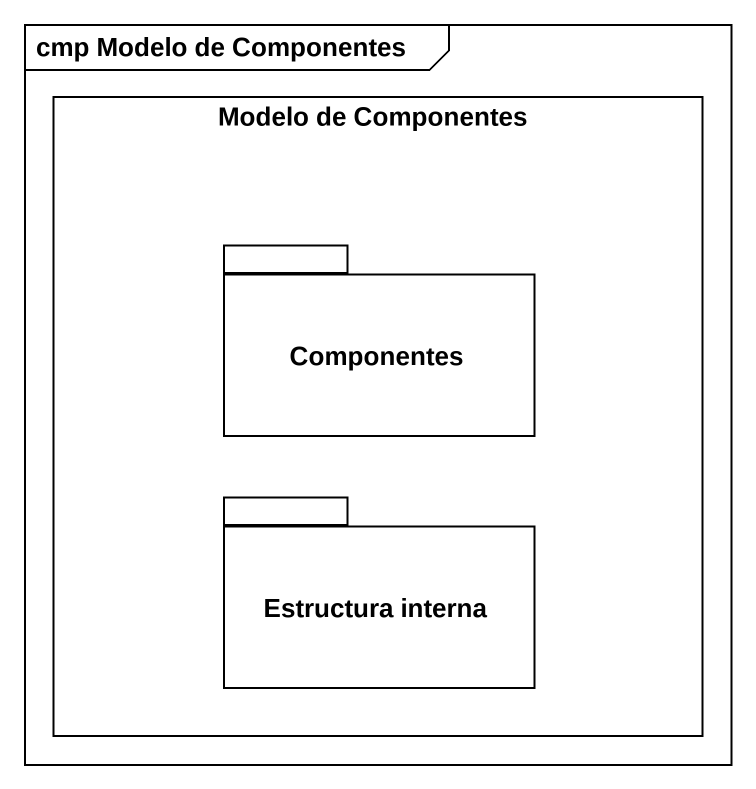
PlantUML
@startuml
mainframe cmp Modelo de Componentes
rectangle "Modelo de Componentes" as Modelo_de_Componentes {
  package Componentes {
  }
  package "Estructura interna" as Estructura_interna {
  }
}
@enduml
